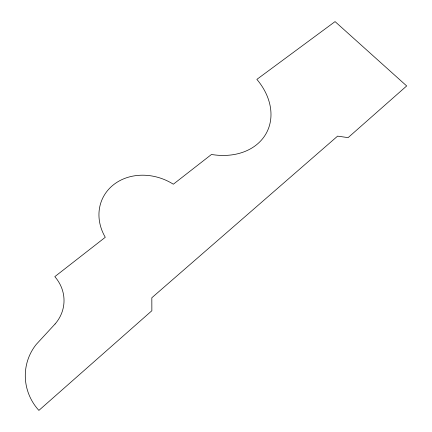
<?xml version="1.0" encoding="UTF-8"?>
<svg xmlns="http://www.w3.org/2000/svg" width="432" height="432" viewBox="0 0 432 432"><rect width="100%" height="100%" fill="white"/><g stroke="black" fill="none" stroke-linecap="round" stroke-linejoin="round"><path stroke-width="0.65" d="M55.08 323.984L36.229 344.434A53.012 51.451 16 0 0 38.885 410.4L151.864 310.738L151.826 297.761L337.592 136.139L348.111 137.624L406.685 85.946L335.059 21.6L256.867 79.38A63.11 48.53 26.8 0 1 265.513 134.568A63.11 48.53 26.8 0 1 211.475 154.467L173.335 184.21A50.738 43.497 25.1 0 0 113.708 184.61A50.738 43.497 25.1 0 0 105.284 237.287L54.805 276.658A41.472 37.87 3.7 0 1 55.08 323.984"/></g></svg>
